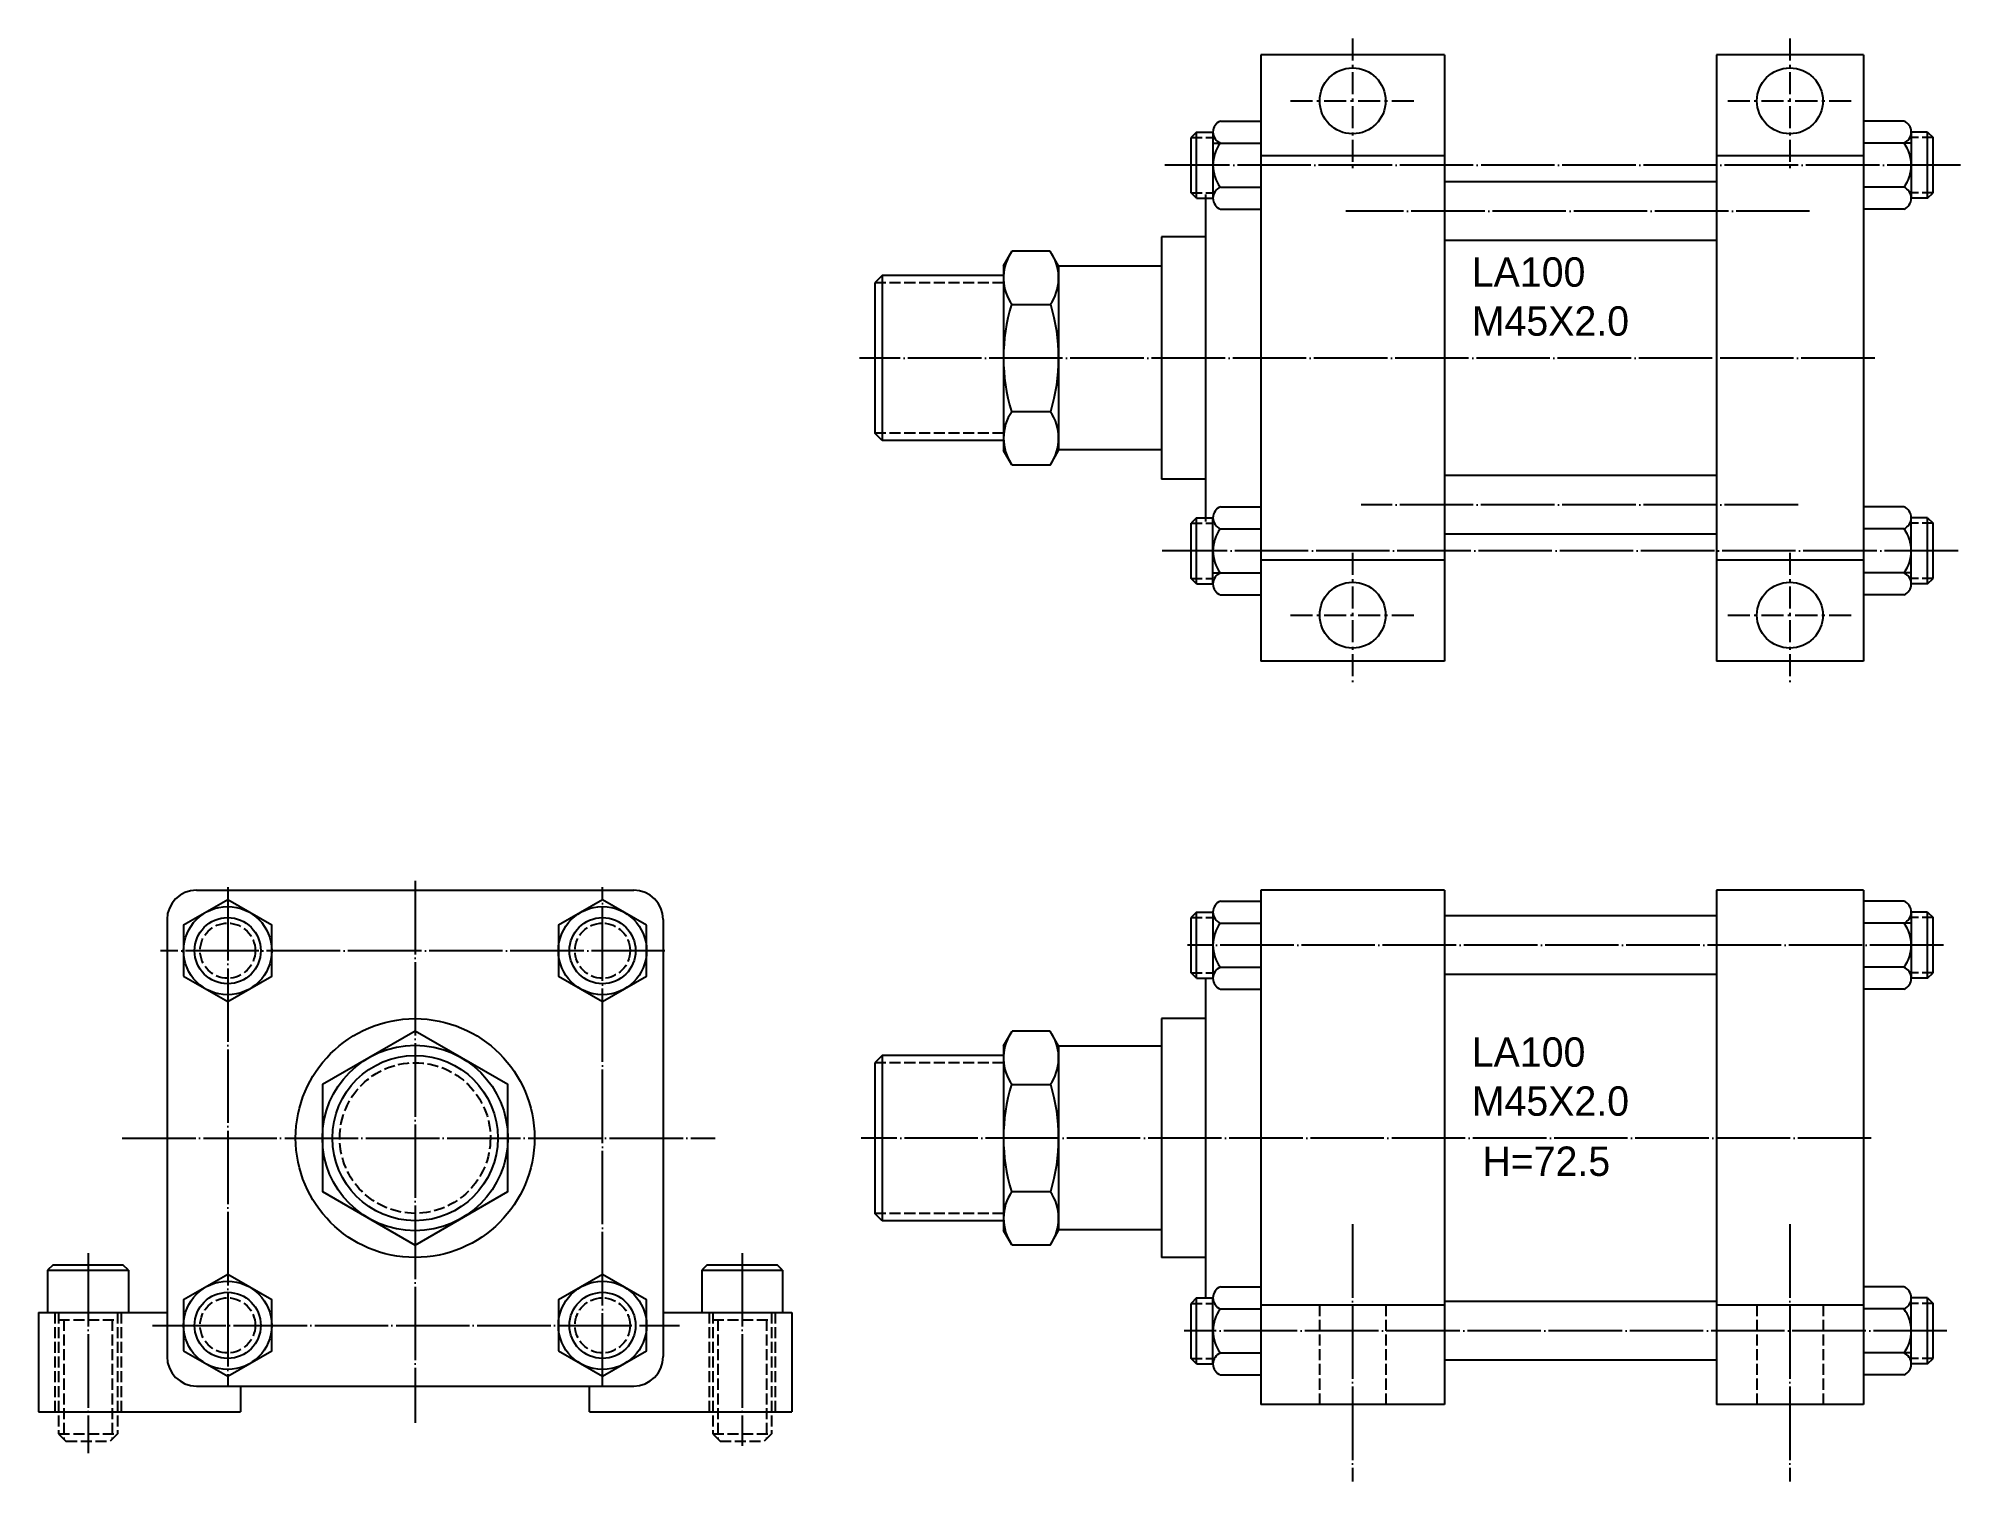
# Model space of a CAD drawing. Extents: x -5 to 518, y 140 to 533.
import ezdxf

# ---------------------------------------------------------------- set-up
doc = ezdxf.new("R2010")
doc.units = 0
doc.header["$MEASUREMENT"] = 0
for name, pattern in [('CENTER', [22, 20, -1, 0, -1]), ('DASHED', [4, 3, -1]), ('SCENTER', [9.2, 6, -1.2, 0.8, -1.2])]:
    doc.linetypes.add(name, pattern=pattern)
for name, color, linetype in [('CEN', 1, 'CENTER'), ('CON', 2, 'CONTINUOUS'), ('DAS', 3, 'DASHED'), ('SCEN', 1, 'SCENTER'), ('UTI', 7, 'CONTINUOUS')]:
    doc.layers.add(name, color=color, linetype=linetype)

# ---------------------------------------------------------------- blocks, each defined once
blk = doc.blocks.new('DI00063A')
at = {"layer": 'CON'}
blk.add_circle((0, 0), 8.97, dxfattribs=at)
at = {"layer": 'SCEN'}
for p, q in [((0, 17), (0, -18.29)), ((-16.94, 0), (17.28, 0))]:
    blk.add_line(p, q, dxfattribs=at)

msp = doc.modelspace()

# ---------------------------------------------------------------- linework, layer by layer
at = {"layer": 'CEN'}
for p, q in [((518.25, 498.23), (301.69, 498.23)), ((477.17, 485.73), (350.93, 485.73)), ((494.89, 445.73), (218.59, 445.73)), ((474.04, 405.73), (355.11, 405.73)), ((517.56, 393.23), (301, 393.23)), ((97.69, 303.39), (97.69, 155.83)), ((46.69, 301.68), (46.69, 165.71)), ((148.69, 165.71), (148.69, 301.68)), ((165.69, 284.38), (28.41, 284.38)), ((513.59, 285.88), (307.89, 285.88)), ((18, 233.38), (179.37, 233.38)), ((493.94, 233.38), (219.07, 233.38)), ((352.82, 209.9), (352.82, 139.86)), ((471.82, 209.9), (471.82, 139.86)), ((8.69, 202.06), (8.69, 147.61)), ((186.69, 202.06), (186.69, 149.61)), ((26.2, 182.38), (169.64, 182.38)), ((514.55, 180.88), (306.93, 180.88))]:
    msp.add_line(p, q, dxfattribs=at)
at = {"layer": 'CON'}
for p, q in [((327.82, 528.23), (327.82, 363.23)), ((377.82, 528.23), (327.82, 528.23)), ((377.82, 528.23), (377.82, 363.23)), ((451.82, 528.23), (451.82, 363.23)), ((491.82, 528.23), (451.82, 528.23)), ((491.82, 528.23), (491.82, 363.23)), ((316.82, 510.23), (327.82, 510.23)), ((502.82, 510.23), (491.82, 510.23)), ((310.34, 507.23), (308.84, 505.73)), ((308.84, 490.73), (308.84, 505.73)), ((310.34, 489.23), (310.34, 507.23)), ((310.34, 507.23), (314.82, 507.23)), ((314.82, 507.23), (314.82, 489.23)), ((314.82, 504.23), (327.82, 504.23)), ((504.82, 504.23), (491.82, 504.23)), ((504.82, 507.23), (504.82, 489.23)), ((509.29, 507.23), (504.82, 507.23)), ((509.29, 489.23), (509.29, 507.23)), ((509.29, 507.23), (510.79, 505.73)), ((510.79, 490.73), (510.79, 505.73)), ((377.82, 500.73), (327.82, 500.73)), ((491.82, 500.73), (451.82, 500.73)), ((316.82, 492.23), (327.82, 492.23)), ((451.82, 493.73), (377.82, 493.73)), ((502.82, 492.23), (491.82, 492.23)), ((310.34, 489.23), (308.84, 490.73)), ((310.34, 489.23), (314.82, 489.23)), ((312.82, 490.23), (312.82, 401.23)), ((509.29, 489.23), (504.82, 489.23)), ((509.29, 489.23), (510.79, 490.73)), ((316.82, 486.23), (327.82, 486.23)), ((502.82, 486.23), (491.82, 486.23)), ((300.82, 478.73), (300.82, 412.73)), ((312.82, 478.73), (300.82, 478.73)), ((312.82, 477.73), (312.82, 413.73)), ((451.82, 477.73), (377.82, 477.73)), ((257.82, 470.8), (260.16, 474.87)), ((257.82, 470.8), (257.82, 420.55)), ((270.51, 474.81), (260.13, 474.81)), ((272.82, 470.8), (270.51, 474.81)), ((272.82, 470.8), (272.82, 420.55)), ((224.82, 468.23), (222.82, 466.23)), ((222.82, 466.23), (222.82, 425.23)), ((224.82, 468.23), (224.82, 423.23)), ((257.82, 468.23), (224.82, 468.23)), ((300.82, 470.73), (272.82, 470.73)), ((272.82, 465.73), (272.82, 425.73)), ((259.96, 460.27), (270.67, 460.27)), ((259.96, 460.27), (270.67, 460.27)), ((259.96, 431.19), (270.67, 431.19)), ((224.82, 423.23), (222.82, 425.23)), ((257.82, 423.23), (224.82, 423.23)), ((260.07, 416.65), (257.82, 420.55)), ((270.56, 416.65), (272.82, 420.55)), ((300.82, 420.73), (272.82, 420.73)), ((260.13, 416.65), (270.56, 416.65)), ((451.82, 413.73), (377.82, 413.73)), ((312.82, 412.73), (300.82, 412.73)), ((316.82, 405.23), (327.82, 405.23)), ((502.82, 405.23), (491.82, 405.23)), ((310.34, 402.23), (308.84, 400.73)), ((308.84, 385.73), (308.84, 400.73)), ((310.34, 384.23), (310.34, 402.23)), ((310.34, 402.23), (314.82, 402.23)), ((314.82, 384.23), (314.82, 402.23)), ((316.82, 399.23), (327.82, 399.23)), ((451.82, 397.73), (377.82, 397.73)), ((502.82, 399.23), (491.82, 399.23)), ((504.82, 384.23), (504.82, 402.23)), ((509.29, 402.23), (504.82, 402.23)), ((509.29, 384.23), (509.29, 402.23)), ((509.29, 402.23), (510.79, 400.73)), ((510.79, 385.73), (510.79, 400.73)), ((314.82, 387.23), (327.82, 387.23)), ((377.82, 390.73), (327.82, 390.73)), ((491.82, 390.73), (451.82, 390.73)), ((504.82, 387.23), (491.82, 387.23)), ((310.34, 384.23), (308.84, 385.73)), ((310.34, 384.23), (314.82, 384.23)), ((509.29, 384.23), (504.82, 384.23)), ((509.29, 384.23), (510.79, 385.73)), ((316.82, 381.23), (327.82, 381.23)), ((502.82, 381.23), (491.82, 381.23)), ((377.82, 363.23), (327.82, 363.23)), ((491.82, 363.23), (451.82, 363.23)), ((38.19, 300.88), (157.19, 300.88)), ((327.82, 300.88), (327.82, 160.88)), ((377.82, 300.88), (327.82, 300.88)), ((377.82, 300.88), (377.82, 160.88)), ((451.82, 300.88), (451.82, 160.88)), ((491.82, 300.88), (451.82, 300.88)), ((491.82, 300.88), (491.82, 160.88)), ((310.34, 294.88), (308.84, 293.38)), ((308.84, 278.38), (308.84, 293.38)), ((310.34, 294.88), (314.82, 294.88)), ((310.34, 276.88), (310.34, 294.88)), ((314.82, 294.88), (314.82, 276.88)), ((316.82, 297.88), (327.82, 297.88)), ((451.82, 293.88), (377.82, 293.88)), ((502.82, 297.88), (491.82, 297.88)), ((504.82, 294.88), (504.82, 276.88)), ((509.29, 294.88), (504.82, 294.88)), ((509.29, 276.88), (509.29, 294.88)), ((509.29, 294.88), (510.79, 293.38)), ((510.79, 278.38), (510.79, 293.38)), ((30.19, 292.88), (30.19, 173.88)), ((165.19, 292.88), (165.19, 173.88)), ((316.82, 291.88), (327.82, 291.88)), ((504.82, 291.88), (491.82, 291.88)), ((310.34, 276.88), (308.84, 278.38)), ((316.82, 279.88), (327.82, 279.88)), ((451.82, 277.88), (377.82, 277.88)), ((502.82, 279.88), (491.82, 279.88)), ((509.29, 276.88), (510.79, 278.38)), ((310.34, 276.88), (314.82, 276.88)), ((312.82, 276.88), (312.82, 189.88)), ((316.82, 273.88), (327.82, 273.88)), ((502.82, 273.88), (491.82, 273.88)), ((509.29, 276.88), (504.82, 276.88)), ((257.82, 258.45), (260.16, 262.52)), ((270.51, 262.46), (260.13, 262.46)), ((272.82, 258.45), (270.51, 262.46)), ((300.82, 265.88), (300.82, 200.88)), ((312.82, 265.88), (300.82, 265.88)), ((257.82, 258.45), (257.82, 208.2)), ((272.82, 258.45), (272.82, 208.2)), ((300.82, 258.38), (272.82, 258.38)), ((224.82, 255.88), (222.82, 253.88)), ((222.82, 253.88), (222.82, 212.88)), ((224.82, 255.88), (224.82, 210.88)), ((257.82, 255.88), (224.82, 255.88)), ((272.82, 253.38), (272.82, 213.38)), ((259.96, 247.92), (270.67, 247.92)), ((259.96, 247.92), (270.67, 247.92)), ((259.96, 218.84), (270.67, 218.84)), ((224.82, 210.88), (222.82, 212.88)), ((257.82, 210.88), (224.82, 210.88)), ((260.07, 204.3), (257.82, 208.2)), ((260.13, 204.3), (270.56, 204.3)), ((270.56, 204.3), (272.82, 208.2)), ((300.82, 208.38), (272.82, 208.38)), ((-0.81, 198.88), (-2.31, 197.38)), ((-0.81, 198.88), (18.19, 198.88)), ((19.69, 197.38), (18.19, 198.88)), ((177.19, 198.88), (175.69, 197.38)), ((177.19, 198.88), (196.19, 198.88)), ((197.69, 197.38), (196.19, 198.88)), ((312.82, 200.88), (300.82, 200.88)), ((-2.31, 197.38), (-2.31, 185.88)), ((-2.31, 197.38), (19.69, 197.38)), ((19.69, 197.38), (19.69, 185.88)), ((175.69, 197.38), (197.69, 197.38)), ((175.69, 197.38), (175.69, 185.88)), ((197.69, 197.38), (197.69, 185.88)), ((310.34, 189.88), (308.84, 188.38)), ((308.84, 173.38), (308.84, 188.38)), ((310.34, 171.88), (310.34, 189.88)), ((310.34, 189.88), (314.82, 189.88)), ((314.82, 171.88), (314.82, 189.88)), ((316.82, 192.88), (327.82, 192.88)), ((451.82, 188.88), (377.82, 188.88)), ((502.82, 192.88), (491.82, 192.88)), ((504.82, 171.88), (504.82, 189.88)), ((509.29, 189.88), (504.82, 189.88)), ((509.29, 171.88), (509.29, 189.88)), ((509.29, 189.88), (510.79, 188.38)), ((510.79, 173.38), (510.79, 188.38)), ((-4.81, 185.88), (30.19, 185.88)), ((-4.81, 185.88), (-4.81, 158.88)), ((165.19, 185.88), (200.19, 185.88)), ((200.19, 185.88), (200.19, 158.88)), ((316.82, 186.88), (327.82, 186.88)), ((377.82, 187.88), (327.82, 187.88)), ((491.82, 187.88), (451.82, 187.88)), ((502.82, 186.88), (491.82, 186.88)), ((310.34, 171.88), (308.84, 173.38)), ((316.82, 174.88), (327.82, 174.88)), ((451.82, 172.88), (377.82, 172.88)), ((504.82, 174.88), (491.82, 174.88)), ((509.29, 171.88), (510.79, 173.38)), ((310.34, 171.88), (314.82, 171.88)), ((316.82, 168.88), (327.82, 168.88)), ((502.82, 168.88), (491.82, 168.88)), ((509.29, 171.88), (504.82, 171.88)), ((38.19, 165.88), (157.19, 165.88)), ((50.19, 165.88), (50.19, 158.88)), ((145.19, 158.88), (145.19, 165.88)), ((-4.81, 158.88), (50.19, 158.88)), ((145.19, 158.88), (200.19, 158.88)), ((377.82, 160.88), (327.82, 160.88)), ((491.82, 160.88), (451.82, 160.88))]:
    msp.add_line(p, q, dxfattribs=at)
for points in [[(34.69, 277.45), (46.69, 270.52), (58.69, 277.45), (58.69, 291.31), (46.69, 298.23), (34.69, 291.31)], [(160.69, 291.31), (148.69, 298.23), (136.69, 291.31), (136.69, 277.45), (148.69, 270.52), (160.69, 277.45)], [(97.69, 262.52), (72.46, 247.95), (72.46, 218.81), (97.69, 204.24), (122.93, 218.81), (122.93, 247.95)], [(34.69, 175.45), (46.69, 168.52), (58.69, 175.45), (58.69, 189.31), (46.69, 196.23), (34.69, 189.31)], [(136.69, 175.45), (148.69, 168.52), (160.69, 175.45), (160.69, 189.31), (148.69, 196.23), (136.69, 189.31)]]:
    msp.add_lwpolyline(points, close=True, dxfattribs=at)
for centre, radius in [((46.69, 284.38), 12), ((46.69, 284.38), 9), ((148.69, 284.38), 12), ((148.69, 284.38), 9), ((97.69, 233.38), 32.5), ((97.69, 233.38), 25.24), ((97.69, 233.38), 22.5), ((46.69, 182.38), 12), ((148.69, 182.38), 12), ((46.69, 182.38), 9), ((148.69, 182.38), 9)]:
    msp.add_circle(centre, radius, dxfattribs=at)
for centre, radius, start, end in [((318.07, 507.23), 3.25, 112.6199, 247.3801), ((501.57, 507.23), 3.25, 292.6199, 67.3801), ((324.82, 498.23), 10, 143.1301, 216.8699), ((494.82, 498.23), 10, 323.1301, 36.8699), ((318.07, 489.23), 3.25, 112.6199, 247.3801), ((501.57, 489.23), 3.25, 292.6199, 67.3801), ((270.41, 467.54), 12.59, 148.8308, 215.2644), ((260.23, 467.54), 12.59, 324.7356, 31.1692), ((308.19, 445.73), 50.37, 163.2213, 196.7787), ((222.45, 445.73), 50.37, 343.2213, 16.7787), ((270.41, 423.92), 12.59, 144.7356, 215.2644), ((260.23, 423.92), 12.59, 324.7356, 35.2644), ((318.07, 402.23), 3.25, 112.6199, 247.3801), ((501.57, 402.23), 3.25, 292.6199, 67.3801), ((324.82, 393.23), 10, 143.1301, 216.8699), ((494.82, 393.23), 10, 323.1301, 36.8699), ((318.07, 384.23), 3.25, 112.6199, 247.3801), ((501.57, 384.23), 3.25, 292.6199, 67.3801), ((38.19, 292.88), 8, 90, 180), ((157.19, 292.88), 8, 0, 90), ((318.07, 294.88), 3.25, 112.6199, 247.3801), ((501.57, 294.88), 3.25, 292.6199, 67.3801), ((324.82, 285.88), 10, 143.1301, 216.8699), ((494.82, 285.88), 10, 323.1301, 36.8699), ((318.07, 276.88), 3.25, 112.6199, 247.3801), ((501.57, 276.88), 3.25, 292.6199, 67.3801), ((270.41, 255.19), 12.59, 148.8308, 215.2644), ((260.23, 255.19), 12.59, 324.7356, 31.1692), ((308.19, 233.38), 50.37, 163.2213, 196.7787), ((222.45, 233.38), 50.37, 343.2213, 16.7787), ((270.41, 211.57), 12.59, 144.7356, 215.2644), ((260.23, 211.57), 12.59, 324.7356, 35.2644), ((318.07, 189.88), 3.25, 112.6199, 247.3801), ((501.57, 189.88), 3.25, 292.6199, 67.3801), ((324.82, 180.88), 10, 143.1301, 216.8699), ((494.82, 180.88), 10, 323.1301, 36.8699), ((38.19, 173.88), 8, 180, 270), ((157.19, 173.88), 8, 270, 0), ((318.07, 171.88), 3.25, 112.6199, 247.3801), ((501.57, 171.88), 3.25, 292.6199, 67.3801)]:
    msp.add_arc(centre, radius, start, end, dxfattribs=at)
at = {"layer": 'DAS'}
for p, q in [((308.84, 505.73), (314.82, 505.73)), ((510.79, 505.73), (504.82, 505.73)), ((308.84, 490.73), (314.82, 490.73)), ((510.79, 490.73), (504.82, 490.73)), ((257.82, 466.23), (222.82, 466.23)), ((257.82, 425.23), (222.82, 425.23)), ((308.84, 400.73), (314.82, 400.73)), ((510.79, 400.73), (504.82, 400.73)), ((308.84, 385.73), (314.82, 385.73)), ((510.79, 385.73), (504.82, 385.73)), ((308.84, 293.38), (314.82, 293.38)), ((510.79, 293.38), (504.82, 293.38)), ((308.84, 278.38), (314.82, 278.38)), ((510.79, 278.38), (504.82, 278.38)), ((257.82, 253.88), (222.82, 253.88)), ((257.82, 212.88), (222.82, 212.88)), ((308.84, 188.38), (314.82, 188.38)), ((510.79, 188.38), (504.82, 188.38)), ((-0.31, 185.88), (-0.31, 158.88)), ((0.69, 185.88), (0.69, 152.88)), ((0.69, 183.88), (16.69, 183.88)), ((2.09, 183.88), (2.09, 151.48)), ((15.29, 183.88), (15.29, 151.48)), ((16.69, 185.88), (16.69, 152.88)), ((17.69, 185.88), (17.69, 158.88)), ((177.69, 185.88), (177.69, 158.88)), ((178.69, 185.88), (178.69, 152.88)), ((178.69, 183.88), (194.69, 183.88)), ((180.09, 183.88), (180.09, 151.48)), ((193.29, 183.88), (193.29, 151.48)), ((194.69, 185.88), (194.69, 152.88)), ((195.69, 185.88), (195.69, 158.88)), ((343.82, 187.88), (343.82, 160.88)), ((361.82, 187.88), (361.82, 160.88)), ((462.82, 187.88), (462.82, 160.88)), ((480.82, 187.88), (480.82, 160.88)), ((308.84, 173.38), (314.82, 173.38)), ((510.79, 173.38), (504.82, 173.38)), ((0.69, 152.88), (16.69, 152.88)), ((0.69, 152.88), (2.69, 150.88)), ((16.69, 152.88), (14.69, 150.88)), ((178.69, 152.88), (194.69, 152.88)), ((178.69, 152.88), (180.69, 150.88)), ((194.69, 152.88), (192.69, 150.88)), ((2.69, 150.88), (14.69, 150.88)), ((180.69, 150.88), (192.69, 150.88))]:
    msp.add_line(p, q, dxfattribs=at)
for centre, radius in [((46.69, 284.38), 7.5), ((148.69, 284.38), 7.5), ((97.69, 233.38), 20.5), ((46.69, 182.38), 7.5), ((148.69, 182.38), 7.5)]:
    msp.add_circle(centre, radius, dxfattribs=at)

# ---------------------------------------------------------------- block references
at = {"layer": 'UTI'}
for p in [(352.82, 515.73), (471.82, 515.73), (352.82, 375.73), (471.82, 375.73)]:
    msp.add_blockref('DI00063A', p, dxfattribs=at)

# ---------------------------------------------------------------- texts
for s, p in [('LA100', (385.23, 465.14)), ('M45X2.0', (385.23, 451.8)), ('LA100', (385.23, 252.79)), ('M45X2.0', (385.23, 239.45)), ('H=72.5', (388.11, 223.07))]:
    msp.add_text(s, height=8, dxfattribs=at).set_placement(p)

doc.saveas('drawing.dxf')
